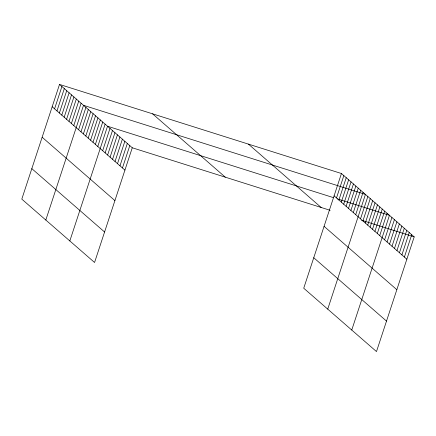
<?xml version="1.0" encoding="UTF-8"?>
<svg xmlns="http://www.w3.org/2000/svg" width="436" height="436" viewBox="0 0 436 436"><rect width="100%" height="100%" fill="white"/><g stroke="black" fill="none" stroke-linecap="round" stroke-linejoin="round"><path stroke-width="0.65" d="M59.514 84.421L21.8 199.121L94.563 262.483L132.272 147.777L59.514 84.421L341.437 173.517L414.2 236.879L376.486 351.58L303.728 288.223L341.437 173.517M54.571 108.842L61.912 86.508M56.974 110.935L64.315 88.601M59.372 113.022L66.719 90.693M61.776 115.115L69.117 92.781M64.174 117.208L71.52 94.874M66.577 119.295L73.918 96.966M68.981 121.388L76.322 99.054M71.379 123.481L78.72 101.147M73.782 125.568L81.123 103.234M45.813 220.033L83.527 105.327L365.45 194.423L327.736 309.129M78.584 129.748L85.925 107.419M80.982 131.841L88.328 109.507M83.385 133.934L90.726 111.6M85.788 136.021L93.13 113.692M88.186 138.114L95.528 115.78M90.59 140.207L97.931 117.873M92.988 142.294L100.335 119.965M95.391 144.387L102.733 122.053M97.789 146.48L105.136 124.146M69.82 240.939L107.534 126.233L333.638 197.693M102.667 150.72L110.008 128.391M105.141 152.878L112.483 130.544M107.616 155.031L114.957 132.697M110.09 157.183L117.431 134.855M112.564 159.342L119.905 137.008M115.033 161.494L122.38 139.16M117.507 163.647L124.854 141.313M119.982 165.8L127.328 143.471M122.456 167.958L129.797 145.624M336.499 197.939L343.841 175.61M338.897 200.031L346.244 177.697M341.301 202.124L348.642 179.79M343.699 204.212L351.045 181.883M346.102 206.304L353.443 183.97M348.506 208.397L355.847 186.063M350.904 210.484L358.245 188.156M353.307 212.577L360.648 190.243M355.705 214.67L363.052 192.336M360.507 218.85L367.853 196.516M362.91 220.938L370.251 198.609M365.313 223.03L372.655 200.696M367.712 225.123L375.053 202.789M370.115 227.21L377.456 204.882M372.513 229.303L379.86 206.969M374.916 231.396L382.258 209.062M377.314 233.483L384.661 211.155M379.718 235.576L387.059 213.242M351.748 330.041L389.462 215.335L337.491 198.909M384.59 239.822L391.937 217.488M387.064 241.975L394.411 219.64M389.539 244.127L396.885 221.799M392.013 246.286L399.354 223.951M394.487 248.438L401.829 226.104M396.962 250.591L404.303 228.257M399.436 252.744L406.777 230.415M401.91 254.902L409.251 232.568M404.385 257.055L411.726 234.721M132.272 147.777L330.145 210.31M361.586 220.251L414.2 236.879M334.096 195.851L406.859 259.207M248.406 144.114L321.163 207.476M324.073 226.333L396.836 289.689M152.551 113.823L225.308 177.18M313.751 257.741L386.509 321.098M52.173 106.749L124.93 170.111M42.15 137.236L114.908 200.593M31.823 168.639L104.586 232.001"/></g></svg>
